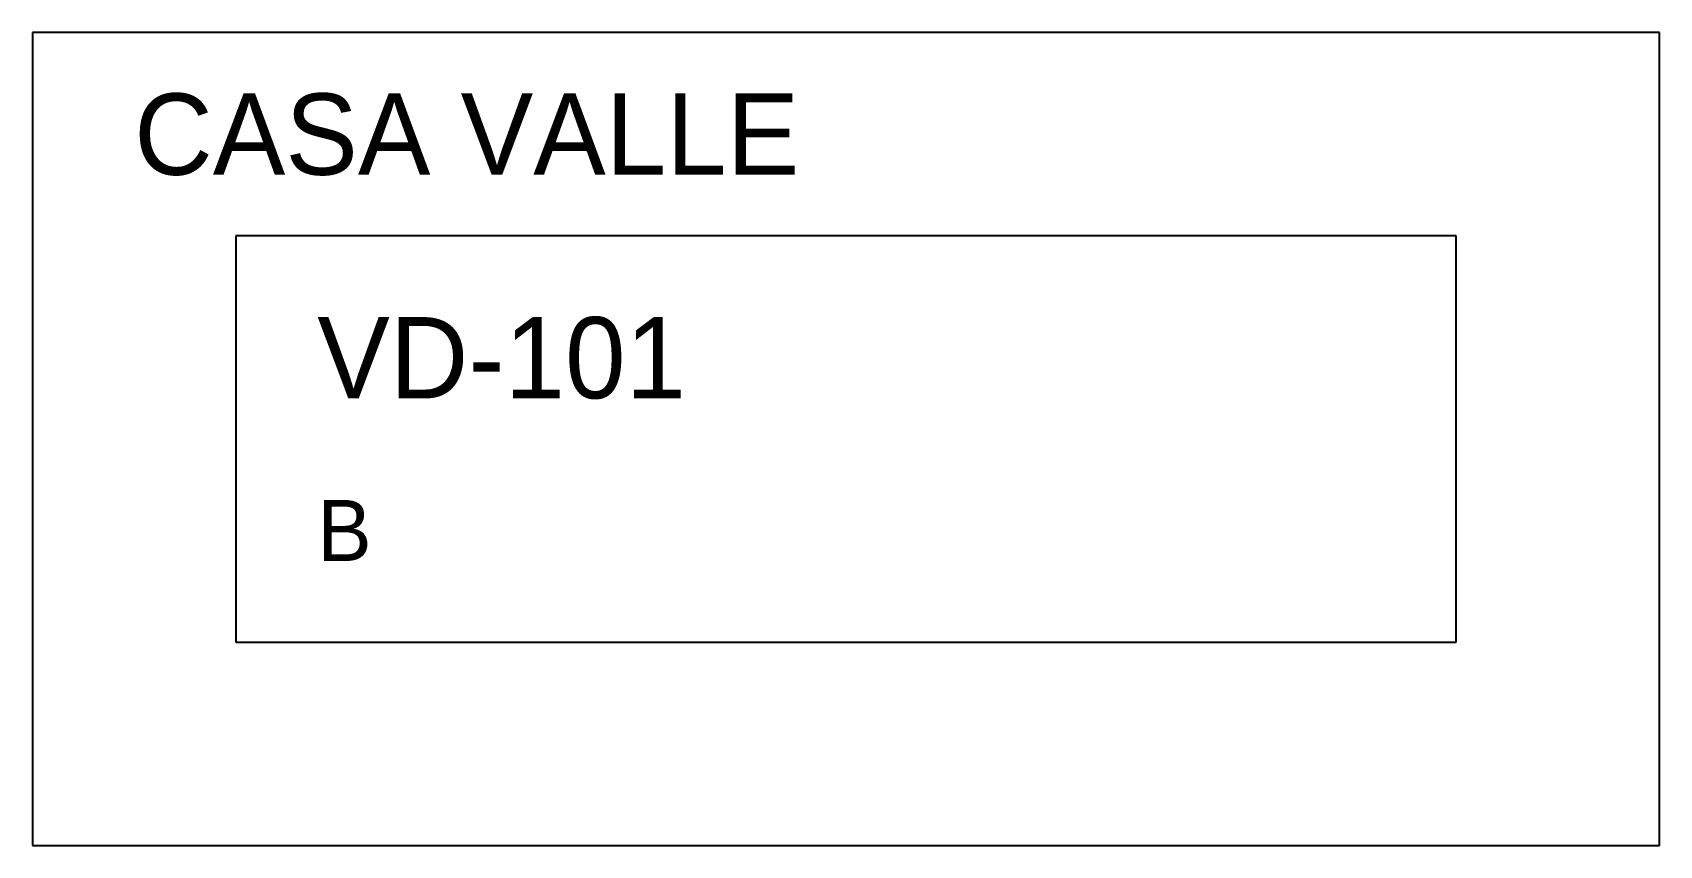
# Model space of a CAD drawing. Extents: x 15 to 95, y 15 to 55.
import ezdxf

# ---------------------------------------------------------------- set-up
doc = ezdxf.new("R2010")
doc.units = 0
doc.header["$MEASUREMENT"] = 0
doc.layers.get('0').update_dxf_attribs({"linetype": 'CONTINUOUS'})
doc.layers.add('MARCOS', color=4, linetype='CONTINUOUS')
doc.layers.add('TEXTOS-2', color=6, linetype='CONTINUOUS')

# ---------------------------------------------------------------- blocks, each defined once
blk = doc.blocks.new('TITULO')
at = {"layer": 'MARCOS'}
for p, q in [((60, 20), (0, 20)), ((0, 20), (0, 0)), ((60, 0), (60, 20)), ((0, 0), (60, 0))]:
    blk.add_line(p, q, dxfattribs=at)
at = {"layer": 'TEXTOS-2'}
for tag, p, height in [('CLAVE', (4, 12), 4), ('REV', (4, 4), 3)]:
    blk.add_attdef(tag, p, '', height=height, dxfattribs=at)
blk = doc.blocks.new('CONJUNTO')
at = {"layer": 'MARCOS'}
for p, q in [((75, 35), (-5, 35)), ((-5, 35), (-5, -5)), ((75, -5), (75, 35)), ((-5, -5), (75, -5))]:
    blk.add_line(p, q, dxfattribs=at)
blk.add_blockref('TITULO', (5, 5)).add_auto_attribs({'CLAVE': 'VD-101', 'REV': 'B'})
at = {"layer": 'TEXTOS-2'}
blk.add_attdef('PROYECTO', (0, 28), '', height=4, dxfattribs=at)

msp = doc.modelspace()

# ---------------------------------------------------------------- block references
msp.add_blockref('CONJUNTO', (20, 20)).add_auto_attribs({'PROYECTO': 'CASA VALLE'})

doc.saveas('drawing.dxf')
